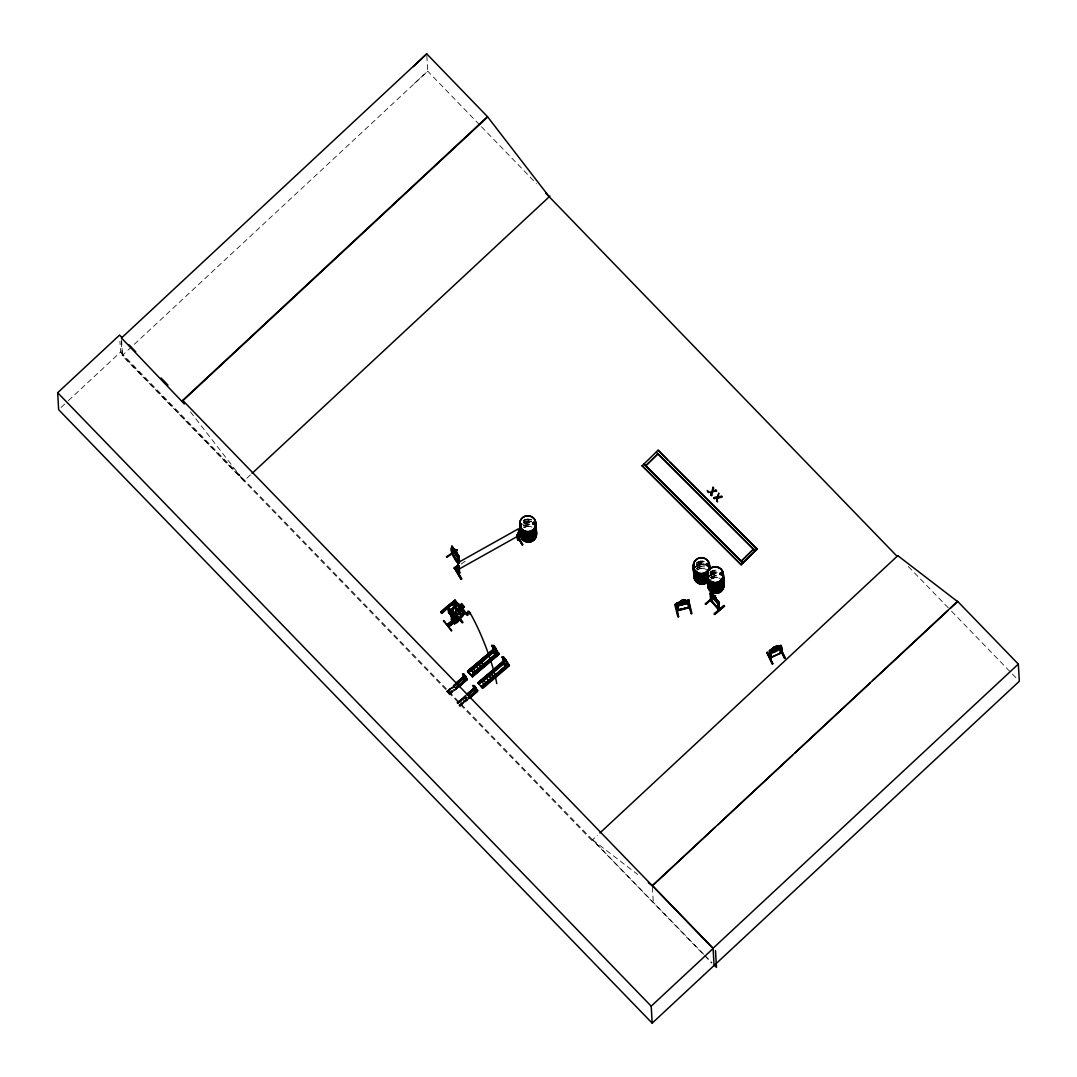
<?xml version="1.0" encoding="UTF-8"?>
<svg xmlns="http://www.w3.org/2000/svg" width="1077" height="1077" viewBox="0 0 1077 1077"><rect width="100%" height="100%" fill="white"/><g stroke="black" fill="none" stroke-linecap="round" stroke-linejoin="round"><path stroke-width="0.75" stroke-dasharray="5 3.75" d="M454.507 686.534L455.288 685.618M464.86 698.138L465.197 697.438M466.691 697.734L466.449 698.919L465.277 698.933M456.379 686.857L455.652 687.53M464.914 697.896L465.897 697.209M61.079 407.429L67.151 401.788M68.363 400.657L120.543 352.085L119.924 341.274M591.838 840.477L122.455 355.329L427.717 71.19L426.748 54.348M121.418 341.786L122.213 355.572L243.967 480.921L250.82 474.54M703.779 954.316L592.552 839.804L597.466 835.24M414.362 83.454L427.717 71.19L480.288 125.538M446.915 691.596L454.117 684.622M446.686 691.286L454.952 684.285L456.85 686.426M454.669 685.241L447.076 691.784L455.113 685.753L447.467 692.228M454.884 685.43L447.036 691.73M448.853 693.763L456.419 687.193M449.217 694.167L456.863 687.705L449.594 694.557M457.792 687.436L449.338 694.302M457.213 688.068L449.742 694.773L457.415 688.324M465.749 695.136L456.89 702.756L466.193 695.648M457.092 702.958L465.991 695.392L456.917 702.783L460.148 706.404L467.768 699.929M457.644 703.577L466.301 695.755M465.251 697.034L457.469 703.402M465.399 697.277L457.806 703.793L465.641 697.263M467.216 699.296L459.516 705.704L466.772 698.785L459.152 705.287L467.001 698.986M459.691 705.893L468.145 699.04L459.731 705.96L467.324 699.417M461.212 564.011L465.197 561.225M696.415 564.913A8.145 7.983 -3.3 0 1 704.412 563.392A8.145 7.983 -3.3 0 0 696.415 564.967L700.171 562.894L704.452 563.271M696.415 566.515L700.292 564.711L704.56 564.94A8.239 8.078 -3.3 0 0 696.442 566.515L698.273 565.358M704.6 566.892L700.387 566.529L696.523 568.387A8.239 8.078 -3.3 0 1 702.541 566.529M696.631 570.096L700.481 568.239L704.762 568.535M710.039 572.17L716.057 570.177A8.131 7.97 -3.3 0 0 710.133 572.143M710.133 573.879L713.997 572.022M710.147 573.96L716.151 571.887M710.268 575.643A8.239 8.078 -3.3 0 1 716.245 573.678L714.091 573.785L716.259 573.651A8.104 7.956 -3.3 0 0 710.349 575.63L712.099 574.485M712.22 576.383L710.443 577.528A8.104 7.956 -3.3 0 1 716.34 575.576L710.349 577.514A8.239 8.078 -3.3 0 1 716.367 575.657M523.409 520.42L529.642 519.208M523.503 520.447A8.104 7.956 -3.3 0 1 531.594 519.922A8.239 8.078 -3.3 0 0 523.449 520.541L525.401 519.531M523.516 522.13L529.736 520.918L523.516 522.21A8.145 7.983 -3.3 0 1 531.715 521.712M523.799 525.805L529.951 524.553A8.104 7.956 -3.3 0 0 523.812 525.791M532.025 527.057A8.145 7.983 -3.3 0 0 523.907 527.582L527.892 526.128L532.105 526.949M523.826 527.488L525.764 526.559M698.394 567.256L700.4 566.596M712.032 574.445L714.118 573.826M712.247 578.039L716.461 577.232L720.513 578.605M455.881 687.409L454.925 687.341M527.797 524.472L523.718 525.764A8.239 8.078 -3.3 0 1 529.938 524.58M702.231 561.05L696.2 563.029A8.239 8.078 -3.3 0 1 704.345 561.602L702.217 561.104L704.358 561.48M700.171 562.975L702.339 562.84M700.265 564.644L704.506 564.994A8.104 7.956 -3.3 0 0 696.523 566.502M716.461 577.245L710.443 579.224A8.104 7.956 -3.3 0 1 720.405 578.699M455.288 685.672L456.338 686.184M529.844 522.668L523.61 523.893A8.104 7.956 -3.3 0 1 529.803 522.722L527.69 522.614M529.615 519.262L531.701 519.895M592.552 839.804L637.732 874.524M446.484 691.097L449.782 694.813M704.95 955.514L711.978 962.757M908.328 566.529L950.385 610.013M951.556 611.211L1016.984 678.847M481.459 126.736L536.373 183.494M120.543 352.085L703.564 954.666M704.721 955.73L711.735 963.121M465.304 695.877L467.203 698.031M463.5 697.411L466.341 700.629M453.148 685.82L455.988 688.97M461.898 698.771L464.739 701.935M190.467 411.899L243.967 480.921M465.089 698.825L464.874 698.381M652.433 887.286L653.322 902.741M462.922 703.469L460.094 700.306M461.723 704.493L458.883 701.342M454.373 690.33L451.532 687.18M452.569 691.878L449.728 688.715M451.357 692.901L448.53 689.738M121.553 339.565L122.455 355.329M696.307 563.015A8.131 7.97 -3.3 0 1 698.084 561.871L700.104 561.252A8.131 7.97 -3.3 0 1 704.291 561.507M696.334 563.352A8.104 7.956 -3.3 0 1 704.304 561.831M696.442 564.927A8.091 7.929 -3.3 0 1 704.385 563.419M696.523 566.798A8.131 7.97 -3.3 0 1 704.506 565.29M696.617 568.36A8.131 7.97 -3.3 0 1 702.527 566.435M704.708 568.75A8.104 7.956 -3.3 0 0 696.738 570.272A8.091 7.929 -3.3 0 1 706.579 569.693M696.644 568.696A8.104 7.956 -3.3 0 1 702.541 566.758M696.456 565.102A8.091 7.929 -3.3 0 1 704.398 563.594M523.53 520.756A8.104 7.956 -3.3 0 1 531.621 520.231M523.61 522.385A8.145 7.983 -3.3 0 1 529.722 521.187A8.091 7.929 -3.3 0 0 523.624 522.345A8.091 7.929 -3.3 0 1 531.701 521.833M523.732 524.23A8.104 7.956 -3.3 0 1 529.817 523.032M523.651 524.014A8.239 8.078 -3.3 0 1 529.83 522.803M523.839 526.101A8.104 7.956 -3.3 0 1 529.924 524.916M523.934 527.69A8.091 7.929 -3.3 0 1 532.011 527.165M710.16 572.466A8.104 7.956 -3.3 0 1 716.057 570.541M716.138 572.022A8.091 7.929 -3.3 0 0 710.255 573.947A8.145 7.983 -3.3 0 1 718.224 572.52M711.857 571.012A8.239 8.078 -3.3 0 1 716.043 570.218M710.349 575.926A8.131 7.97 -3.3 0 1 716.259 574.001M710.47 577.81A8.104 7.956 -3.3 0 1 716.353 575.885M710.241 574.095A8.145 7.983 -3.3 0 1 716.151 572.156M710.268 574.229A8.091 7.929 -3.3 0 1 718.224 572.722M710.578 579.399A8.091 7.929 -3.3 0 1 720.405 578.82"/><path stroke-width="1.5" d="M769.893 657.643L771.415 657.764L770.095 658.289L769.638 651.033L770.701 650.548L771.226 657.926M770.028 657.832L781.592 652.527L780.408 653.066L780.138 646.213C782.844 644.423 783.167 655.718 780.394 652.824M520.837 524.459L521.443 524.055L520.703 523.934M532.738 523.126L533.963 524.607L534.865 522.708M533.021 523.126L533.707 524.203L534.757 523.234M534.65 523.53L534.232 522.695M451.505 619.585L452.259 620.756L453.161 619.787M454.265 617.983C452.421 618.292 454.4 620.783 455.154 619.1M466.099 677.675L465.695 677.029L465.56 679.762L463.675 677.621L462.706 673.839L463.635 674.417L462.773 673.771M465.964 677.904L465.695 679.641L463.81 677.5M476.492 689.172L475.886 688.163L476.68 689.307L475.926 691.353L474.028 689.213L473.126 685.362M476.33 689.495L476.061 691.246L474.163 689.092L473.166 685.564M497.412 651.908L496.497 651.639L496.093 654.237L493.253 651.033C492.283 641.407 491.947 647.708 491.691 645.433M496.699 651.464L496.295 654.062L493.454 650.858L492.943 648.219M506.298 661.278L507.63 663.499L506.85 663.23L506.446 665.842L503.605 662.624C502.649 652.999 502.299 659.312 502.057 657.037M507.052 663.055L506.661 665.667L503.821 662.449M710.497 600.158L710.47 593.265L711.237 594.141L711.103 601.208L711.735 600.71M713.216 595.648L710.349 592.646L710.86 600.064L719.288 609.609L718.749 601.962M458.856 618.521L452.502 610.888C451.923 606.351 462.598 596.348 453.121 607.98L452.609 610.901C457.254 618.885 460.606 621.523 464.887 612.49L462.706 608.586M459.61 572.856L458.573 573.624L459.583 572.277M459.691 573.045L458.681 573.556L458.062 562.638L518.427 528.82L519.006 539.927L517.997 540.425L517.741 539.59L518.939 539.038M457.442 622.035C456.756 623.771 454.857 620.81 456.433 621.469L464.012 611.776L464.739 612.678L457.2 622.344C452.784 621.348 460.956 618.373 457.2 622.344M695.096 566.664L694.759 567.377L694.53 566.623M706.162 564.523L707.831 563.446M706.458 565.425L706.31 564.213A8.091 7.929 -3.3 0 1 707.845 565.613M706.633 564.563L707.912 563.863M708.585 564.671L708.235 565.546M709.191 575.832C709.056 578.524 706.795 574.431 709.258 575.832M719.974 573.651L721.644 572.574M720.351 573.597L720.54 574.081M722.425 574.135L722.29 573.206M449.876 613.378L449.122 612.261M455.8 621.012C457.375 622.748 454.979 610.753 455.8 621.779M457.483 620.11L458.048 620.81L456.54 622.506L449.513 613.23L448.853 610.497C452.663 614.765 456.298 626.141 458.667 618.104M712.853 490.991L716.017 490.345L712.853 490.991L713.688 487.948L712.961 487.06C711.776 498.651 704.116 486.279 708.653 492.418M711.762 491.772L710.928 494.774L711.655 495.649L712.691 491.677L716.703 491.045L716.017 490.21M717.578 497.924L714.468 498.57L713.782 497.722L717.726 497.089L718.776 493.064C716.259 500.778 725.885 494.545 718.655 496.86M717.47 501.667L716.743 500.778L717.47 501.667C714.724 496.201 724.377 498.288 721.819 496.214M769.543 650.387L770.042 657.522M689.617 607.536L678.254 610.551M710.941 494.908L711.776 491.92M716.743 500.913L717.578 497.776M452.448 554.709L453.134 554.79L452.636 547.951C447.197 545.662 456.392 564.133 458.452 563.284M520.366 524.068L521.78 524.162M533.088 522.91L533.155 523.624M710.995 599.876L717.982 608.572M452.986 550.455L458.506 558.761L452.878 550.616L451.99 546.187L458.425 555.261L456.688 552.797L457.994 556.392L454.602 552.097L453.282 548.126L454.467 549.593M452.098 548.489L453.054 550.589M454.346 549.418L454.332 548.61L454.642 552.851M454.427 549.539L452.717 547.278M676.989 610.322L678.47 610.242M677.029 609.959L689.657 607.32M688.472 607.805L689.643 607.078M694.261 566.623L695.217 567.458M708.249 564.819L707.118 565.344M708.518 564.967L707.32 565.842L706.256 564.806M708.289 576.02L708.343 575.751M720.19 573.045L720.042 573.341A8.145 7.983 -3.3 0 1 721.711 574.755M720.5 573.489L721.819 573.247M451.977 614.792C450.092 615.748 452.703 616.758 452.932 615.802M451.586 619.692L452.313 620.594L452.865 615.909M455.315 623.246L454.898 622.277C456.365 624.875 451.532 622.654 455.315 623.246L455.154 620.419M458.398 618.508L459.569 620.15L458.398 618.508L455.921 620.231L456.715 620.433M465.358 675.669L465.829 678.025M496.053 650.643L495.891 651.1M458.869 573.61L458.533 572.802M520.756 524.055L520.878 523.92A8.104 7.956 -3.3 0 0 527.474 535.296A8.104 7.956 -3.3 0 0 535.7 524.809M443.845 620.527L451.398 630.934M451.828 630.597L443.361 620.917M463.635 674.417L463.5 674.539M473.853 686.143C474.297 683.801 477.367 690.074 475.388 689.347M503.349 658.02L503.538 656.862L507.307 662.53M462.841 608.626L464.295 606.741L461.629 603.457L460.121 605.597L458.304 604.587L455.611 608.115L455.786 611.265L458.277 614.321L460.754 614.442L463.46 610.915L462.612 608.653L464.295 606.741M452.057 614.9L451.155 615.586L452.152 616.448M450.213 611.197L456.917 602.81L460.229 605.53M450.523 610.996L456.917 602.81L457.631 603.712L452.165 610.726M451.842 610.942L457.631 603.712M464.995 677.743L465.533 677.352M475.482 689.94L475.899 689.468M780.004 648.919L781.242 647.533M461.629 578.968L455.194 567.767L454.575 568.266L461.077 579.318L461.71 578.955L455.167 567.781M708.383 575.885L708.787 576.464M722.209 574.351L720.351 574.458M463.191 677.096L455.584 683.733M440.695 612.274L441.732 611.265A12.13 1.225 -41.3 0 1 452.744 602.056L455.019 600.051L456.379 601.68L451.923 605.207L453.43 603.712L452.461 602.595A10.38 1.05 -41.3 0 0 442.378 610.915L440.695 612.274L441.678 613.392L443.347 612.032A10.38 1.05 -41.3 0 1 453.43 603.712M441.678 613.392L442.714 612.369A12.13 1.225 -41.3 0 1 453.713 603.16L456.379 601.68M642.08 465.856L658.087 450.199L757.171 549.095L741.164 564.752L642.067 465.641L741.164 564.752M741.151 564.536L757.171 549.095M715.115 827.324L652.339 885.752L957.574 601.303L1018.33 664.092L1019.327 681.256L652.177 1023.15L58.656 409.691L57.673 392.701L119.574 335.095L121.876 337.478M549.23 196.781L487.477 116.639L426.721 53.85L121.459 337.99L184.302 403.929M182.215 400.779L487.477 116.639M182.242 401.277L487.504 117.137M252.058 473.395L549.943 196.108M599.929 832.952L897.814 555.665L957.601 601.612L950.21 608.492M717.578 825.036L792.659 755.139M795.122 752.85L870.203 682.966M872.666 680.677L947.747 610.78M714.078 965.544L713.082 948.231L1018.33 664.092M652.177 1023.15L651.195 1006.16L713.095 948.554L182.955 400.617M413.393 66.612L426.721 53.85M687.786 603.308L689.132 602.178M687.826 603.443L689.159 602.312M519.033 539.55L518.199 540.304M521.551 524.593L520.447 524.378M533.236 522.385L532.832 524.068M492.472 647.089L491.812 645.365M463.285 674.875L462.572 673.96M494.289 648.691L467.553 671.321L494.181 648.569M467.512 671.281L493.603 649.606M492.122 651.437L493.912 649.539M493.926 649.902L468.091 671.94L492.31 651.491M496.941 650.939L495.824 649.633C496.739 648.273 492.876 643.696 492.983 646.415M468.428 672.304L473.395 667.861M475.967 665.734L478.484 663.54M481.042 661.413L492.458 651.666M455.396 683.558L463.016 677.056M471.147 670.311L478.78 663.822M481.325 661.668L494.02 650.871L468.697 672.56M495.824 649.633L495.985 648.542M455.759 683.962L463.393 677.487M471.43 670.675L493.024 652.312M455.813 684.03L464.739 676.477M465.331 677.352L465.493 675.952M471.511 670.769L493.131 652.42M455.948 684.178L465.062 676.787L457.658 683.585M456.136 684.353L464.847 676.612M457.59 683.518L463.999 678.173M465.304 676.854L466.368 678.254M496.86 650.414L496.039 649.458M465.897 677.716L465.52 676.571M497.237 651.154L497.035 652.11L495.932 649.687M457.698 686.13L466.987 679.008M457.752 686.197L466.812 678.739M473.503 672.977L496.349 653.51M457.94 686.359L466.597 678.564M473.584 673.071L497.736 652.554L498.193 653.066M458.062 686.547L467.122 679.062M458.25 686.763L467.324 679.075L459.946 686.157M458.439 686.924L467.364 679.358L464.51 676.154M498.409 652.85L471.497 675.75L498.409 652.85L499.122 654.116L472.413 676.787L467.835 671.415L472.44 676.8M458.492 686.991L467.364 679.358M474.324 673.906L498.732 653.227M472.103 676.329L498.826 653.739M472.143 676.423L498.786 653.645L495.568 650.05M472.372 676.746L499.122 654.116M503.296 657.091L503.551 657.845M502.838 658.68L502.178 656.97M476.021 689.428L475.846 687.557L473.988 686.022M508.909 665.088L509.475 665.721L482.765 688.378L477.851 682.845L503.269 661.238M477.865 682.872L503.928 660.766M503.592 661.52L478.134 683.128L503.646 661.628M478.201 683.101L504.292 661.493M478.498 683.585L503.928 662.005M506.338 662.032L506.338 660.134M502.932 663.392L478.74 683.868L504.09 662.18M467.028 694.073L475.065 687.718M467.081 694.14L474.849 687.463M504.426 662.463L478.7 683.814M467.27 694.302L474.89 687.826M467.391 694.49L475.024 688.001M481.782 682.266L503.484 664.024M467.58 694.705L474.163 689.092M467.768 694.867L475.415 688.391L467.997 695.177L474.297 689.711M507.59 662.759L507.402 663.701L506.782 661.884M468.414 698.138L477.461 690.424L468.037 697.708L475.738 691.313M469.505 696.819L476.99 690.195M508.586 664.724L481.675 687.086M477.69 690.68L468.616 698.354L477.461 690.424M484.206 684.918L508.088 664.146M508.761 664.442L481.904 687.409L508.761 664.442L509.192 665.344M468.845 698.583L477.744 691.03L470.245 697.681M507.644 666.165L482.186 687.718L509.098 664.819M509.138 665.249L482.146 687.664M711.318 593.467L718.844 602.056L713.351 595.837M710.483 594.894L718.049 604.237M711.21 600.979L711.237 594.141M713.082 594.679L715.976 597.762L713.082 594.679L713.23 595.433M715.505 595.756L705.677 604.291L715.518 595.783L705.206 603.753L705.677 604.291M717.955 608.653L718.036 601.841L718.951 609.892L710.497 600.293M718.036 601.841L718.413 608.384M714.657 614.442L724.511 606.068L714.67 614.469L714.199 613.944L724.054 605.449L714.266 613.998M450.953 604.103L455.019 600.051M451.263 610.565L454.036 613.755L454.05 616.3L451.573 613.23L451.371 610.484L451.411 611.305M448.692 612.826C444.788 597.506 464.2 629.533 451.505 611.709M449.526 613.648C450.348 611.696 448.328 605.234 448.826 610.699M459.785 618.481L462.787 622.25L462.208 622.694L454.279 612.436M462.208 622.694L454.79 612.18M453.511 619.517L447.076 624.431M453.525 622.021L448.369 626.074L453.565 622.183M456.204 620.298L458.708 618.252M453.915 622.641L448.799 626.612L453.955 622.694M457.24 621.752L459.664 620.002M452.73 555.099L452.636 547.951M446.349 556.876L457.092 549.633M457.402 550.064L446.726 557.428M458.533 563.392L458.506 556.351L459.112 562.988M454.184 568.077L458.115 565.115M458.156 565.183L454.077 567.956L454.494 568.535L458.479 565.748M773.353 647.506L773.515 650.185L777.136 648.542L777.042 646.981L769.409 650.427M454.588 568.239L461.131 579.264M456.608 552.151L454.211 548.691M456.648 552.986L456.729 552.07M456.89 556.163L456.648 551.989M459.192 559.003L458.56 558.573M464.564 610.928L464.995 612.584M462.733 622.277L457.738 615.977M706.593 563.675L707.495 563.433M464.012 611.776L464.739 612.678M457.065 620.258L457.779 619.773M773.407 648.341L771.482 649.498L771.576 651.06L779.075 647.667L778.994 646.106L777.029 646.712L776.988 645.877M458.452 573.179L458.062 566.381L459.085 565.802L459.65 573.166M459.314 566.179L458.062 566.381M517.647 533.519C519.033 530.382 516.166 538.527 517.929 540.385M518.952 539.294C516.731 540.681 520.46 539.092 518.535 534.192M522.318 545.002L516.691 535.161L522.318 545.002L522.951 544.652L518.01 536.373M458.452 569.437L518.818 535.606M766.609 652.595L772.761 663.876L767.241 652.164L772.747 663.728M767.093 652.366L772.155 664.132M533.182 522.345L534.717 522.439M533.6 522.466L533.088 522.964L534.771 523.287M689.522 607.886L689.132 600.562L687.988 600.831L688.351 608.088M769.84 651.437L770.903 650.952M780.65 653.51L780.327 646.617L781.39 646.133M784.554 658.303L779.748 648.327M784.568 658.451L785.214 658.141L780.408 648.017L785.2 658.141M773.34 648.502L773.232 647.546L777.177 645.917L777.096 646.833L781.121 645.298L770.822 649.646M773.421 647.64L777.042 645.998M770.97 653.025C793.009 639.994 769.422 658.572 769.436 651.181L781.094 645.917M676.558 603.012L689.038 600.077L687.638 600.131M458.735 618.44L461.037 617.525M680.812 601.599L678.752 602.366L678.833 603.928L686.87 602.03L686.789 600.468L684.689 600.683M694.49 566.381L695.432 566.704M721.617 574.431L720.567 574.283M675.36 604.345L678.564 616.744L675.494 604.197L674.821 604.493L677.85 616.906L678.55 616.609M781.889 652.622L770.082 658.047M684.635 599.849L684.797 602.514L680.92 603.443C677.473 598.637 691.569 599.458 680.624 600.764L680.664 601.599M680.826 601.881L684.703 600.953M676.841 603.928C678.712 596.227 676.652 625.023 676.666 602.864M689.24 600.993L687.988 600.831M678.389 609.811L688.243 607.482M689.024 602.339L688.863 599.983L689.522 607.361L688.472 607.213M688.89 601.154L691.932 613.58L691.232 613.755L688.566 602.743M456.554 622.627L456.54 618.144M691.246 613.594L688.755 602.824M496.524 651.154L496.295 650.818M689.361 607.253L677.379 610.753M694.1 568.508A8.091 7.929 -3.3 0 0 708.437 575.535L708.666 575.468M688.54 608.088L688.243 607.415M771.226 657.293L770.701 650.548M456.917 622.048L449.271 612.382C447.601 610.336 450.644 614.725 449.19 611.83M449.109 611.776L448.611 612.598L456.904 622.237L456.015 617.242M456.486 622.506L448.719 612.638M458.506 556.351L458.896 563.15L452.286 553.686L451.99 546.187M769.516 652.635L771.065 652.958M718.09 604.049L718.871 604.184M717.982 604.143L718.965 604.291L718.642 602.056M706.62 564.913L707.347 565.29M455.867 620.123L456.823 620.339M458.439 558.64L459.314 558.923M711.183 601.047L718.117 608.815M503.336 657.037L506.136 660.309M464.779 678.147L465.56 677.945M453.861 623.071L453.632 618.642L454.682 623.893M496.497 651.639L497.493 651.8L496.632 650.252M506.85 663.23L507.846 663.392L507.294 662.422M463.581 673.933L464.281 674.337M648.354 882.696L652.339 885.752M710.457 592.552L711.466 593.454M721.886 572.762L722.479 573.502M476.411 689.078L476.532 689.442M452.394 553.443L458.815 562.854M713.324 595.554L711.951 594.262L713.472 598.072L717.053 602.124L715.141 599.054L716.865 600.145L712.166 594.787M505.611 663.244L505.665 663.715M667.538 459.839L658.087 450.199M669.894 462.195L757.185 549.31M658.653 454.521L755.381 551.047L656.283 452.165M741.797 561.831L643.884 463.904L742.982 563.002M497.736 652.554L471.039 675.225M481.406 686.83L481.971 687.463M714.32 965.167L716.461 967.375L715.491 950.52M897.733 555.584L897.101 556.324L545.716 193.16M710.928 494.774L711.655 495.514M707.979 491.852L708.666 492.552M652.325 885.442L713.082 948.231M128.796 344.627L135.702 351.775M161.065 377.973L167.972 385.122M57.673 392.701L651.195 1006.16M451.492 611.44L450.186 610.067L451.6 613.89L455.383 617.942L455.315 616.407L451.357 610.699M464.147 674.444L465.358 676.073M506.93 662.167L506.19 661.224M451.882 546.349L452.744 547.358M724.525 606.095L724.121 605.624M710.133 593.562L710.901 594.423M717.699 602.124L718.467 602.999M718.561 608.438L719.207 609.07M495.703 649.889L498.436 653.2M509.125 665.263L506.984 662.786M495.743 650.629L497.035 652.11M492.108 651.073L495.716 655.503M480.18 661.022L484.435 665.761M481.729 668.144L477.474 663.324M492.095 679.749L487.827 674.929M489.685 681.781L485.417 676.962M476.613 672.492L472.359 667.673M482.711 679.264L486.966 684.083M485.162 685.618L480.907 680.799M453.484 601.572L454.481 602.662M441.476 611.79L442.445 612.907M458.344 603.403L464.47 610.942M451.384 611.521C448.019 603.901 450.496 616.152 449.284 612.894M496.47 650.441L497.291 651.975M468.885 672.829L468.333 672.21M456.594 603.012L457.308 603.928M448.557 608.545L449.271 609.461M455.652 617.511L456.729 618.144L455.84 616.798M466.153 677.298L466.503 678.133M451.6 547.251L452.259 548.193M458.129 556.607L458.802 557.549M452.717 554.924L458.439 563.109M454.561 551.424L456.796 554.668M720.284 574.553L720.069 573.624M712.22 594.935L713.984 597.748L712.193 596.645L717.444 601.935L715.774 597.775M779.735 648.192L784.729 658.357M495.77 648.717L493.145 645.325L493.199 646.24M684.824 600.616L684.784 599.781M503.04 658.505L503.565 661.143M781.202 645.729L781.592 652.527M776.342 646.308L774.013 647.358M717.726 497.089L713.782 497.722L714.468 498.57M715.882 597.681L716.043 600.347L713.432 597.398L713.189 594.585M683.962 600.145L681.458 600.737M677.985 603.658L678.375 610.444M677.958 604.587L678.268 610.013M517.62 536.413L517.687 539.671M506.082 667.107L502.124 662.301L502.488 663.028M494.801 677.352L490.547 672.627M479.319 670.096L475.065 665.371M459.098 556.567L459.489 562.732M458.977 556.647L459.112 558.882M465.318 680.597L462.922 677.891M456.258 551.545L454.817 549.472M454.171 619.517L454.413 623.771L454.063 619.598M453.552 618.535L453.754 623.152M452.865 617.215L453.107 620.15M452.152 617.767L452.313 620.594M451.882 616.327L452.017 620.648M451.263 615.33L451.465 619.962M448.907 608.276L449.082 612.355M469.801 612.517A51.656 8.616 68.8 0 1 496.753 683.585M467.835 612.153A1.629 0.794 55.5 0 1 468.764 611.292A1.629 0.794 55.5 0 1 470.003 613.513A1.629 0.794 55.5 0 1 468.441 613.23M706.943 575.36A8.104 7.956 -3.3 0 1 693.978 566.758M708.451 573.758A8.239 8.078 -3.3 0 1 693.857 566.61M709.043 565.708A8.239 8.078 -3.3 0 1 709.851 569.814M708.464 575.387A8.145 7.983 -3.3 0 1 694.046 568.319M706.297 564.308A8.145 7.983 -3.3 0 1 707.885 565.694A8.145 7.983 -3.3 0 0 706.31 564.388M708.424 575.253A8.091 7.929 -3.3 0 1 694.086 568.225M709.608 565.735A8.239 8.078 -3.3 0 1 709.299 569.908M708.343 571.793A8.239 8.078 -3.3 0 1 693.736 564.631A8.104 7.956 -3.3 0 0 708.222 571.618M708.329 573.489A8.104 7.956 -3.3 0 1 693.965 566.448M709.581 567.525A8.104 7.956 -3.3 0 1 709.716 569.598M709.501 565.963A8.104 7.956 -3.3 0 1 709.191 570.07M706.835 573.476A8.104 7.956 -3.3 0 1 693.871 564.886M709.474 565.654A8.104 7.956 -3.3 0 1 709.178 569.76M693.871 574.135A8.104 7.956 -3.3 0 0 707.252 580.705A8.239 8.078 -3.3 0 1 694.167 571.954M708.478 575.468A8.145 7.983 -3.3 0 1 694.046 568.4M706.283 564.523A8.091 7.929 -3.3 0 1 707.858 565.896M707.212 578.712A8.239 8.078 -3.3 0 1 694.046 569.975M707.239 580.382A8.104 7.956 -3.3 0 1 693.844 573.826M707.145 578.82A8.104 7.956 -3.3 0 1 694.18 570.231M707.131 578.511A8.104 7.956 -3.3 0 1 694.167 569.908M535.808 524.566A8.239 8.078 -3.3 0 1 527.447 535.229A8.239 8.078 -3.3 0 1 520.622 523.597A8.104 7.956 -3.3 0 0 526.397 534.852A8.104 7.956 -3.3 0 0 536.09 526.532M535.767 526.276A8.091 7.929 -3.3 0 1 527.555 536.75A8.145 7.983 -3.3 0 1 520.81 525.347A8.091 7.929 -3.3 0 0 527.555 536.75A8.145 7.983 -3.3 0 0 535.821 526.303A8.145 7.983 -3.3 0 1 527.568 536.979A8.091 7.929 -3.3 0 1 520.864 525.603A8.145 7.983 -3.3 0 0 527.568 536.979A8.091 7.929 -3.3 0 0 535.781 526.559M533.492 523.005A8.145 7.983 -3.3 0 1 534.892 524.58M535.713 522.789A8.239 8.078 -3.3 0 1 528.43 533.452A8.239 8.078 -3.3 0 1 519.828 523.812M535.996 524.97A8.104 7.956 -3.3 0 1 527.367 533.425A8.104 7.956 -3.3 0 1 519.962 523.947M535.983 524.661A8.104 7.956 -3.3 0 1 527.34 533.115A8.104 7.956 -3.3 0 1 519.949 523.624M536.009 530.153A8.104 7.956 -3.3 0 1 528.834 540.641A8.239 8.078 -3.3 0 1 520.245 531.028A8.104 7.956 -3.3 0 0 528.834 540.641A8.239 8.078 -3.3 0 0 536.131 530.005M533.465 523.153A8.091 7.929 -3.3 0 1 534.852 524.701M536.009 528.026A8.239 8.078 -3.3 0 1 527.649 538.688A8.239 8.078 -3.3 0 1 520.824 527.057M535.996 529.844A8.104 7.956 -3.3 0 1 528.82 540.331A8.104 7.956 -3.3 0 1 520.366 530.853M535.902 528.282A8.104 7.956 -3.3 0 1 528.726 538.769A8.104 7.956 -3.3 0 1 520.272 529.292M535.888 527.959A8.104 7.956 -3.3 0 1 528.713 538.46A8.104 7.956 -3.3 0 1 520.245 528.969M723.421 576.962A8.104 7.956 -3.3 0 1 712.799 585.996M710.914 585.067A8.104 7.956 -3.3 0 1 707.804 575.885M723.542 576.828A8.239 8.078 -3.3 0 1 714.859 586.427A8.239 8.078 -3.3 0 1 707.67 575.737M723.542 578.47A8.145 7.983 -3.3 0 1 714.953 587.948A8.091 7.929 -3.3 0 1 707.912 577.474M707.858 577.38A8.145 7.983 -3.3 0 0 714.953 587.948A8.091 7.929 -3.3 0 0 723.502 578.551M722.761 572.856A8.239 8.078 -3.3 0 1 715.828 584.461A8.239 8.078 -3.3 0 1 707.562 573.758M723.407 576.653A8.104 7.956 -3.3 0 1 714.859 586.09A8.104 7.956 -3.3 0 1 707.791 575.562M723.313 575.091A8.104 7.956 -3.3 0 1 714.765 584.528A8.104 7.956 -3.3 0 1 707.697 574.001M723.3 574.768A8.104 7.956 -3.3 0 1 714.751 584.219A8.104 7.956 -3.3 0 1 707.683 573.691M723.071 580.341A8.104 7.956 -3.3 0 1 716.245 591.758A8.104 7.956 -3.3 0 1 708.114 581.23M707.979 580.974A8.239 8.078 -3.3 0 0 716.232 591.677A8.239 8.078 -3.3 0 0 723.179 580.072A8.104 7.956 -3.3 0 1 716.218 591.435A8.104 7.956 -3.3 0 1 708.101 580.907M708.168 582.792A8.145 7.983 -3.3 0 0 716.34 593.36A8.145 7.983 -3.3 0 0 723.192 581.89A8.091 7.929 -3.3 0 1 716.326 593.306A8.091 7.929 -3.3 0 1 708.222 582.805M723.556 578.605A8.145 7.983 -3.3 0 1 714.966 588.082A8.091 7.929 -3.3 0 1 707.926 577.635M707.872 577.514A8.145 7.983 -3.3 0 0 714.966 588.082A8.091 7.929 -3.3 0 0 723.515 578.712M723.071 578.201A8.239 8.078 -3.3 0 1 716.124 589.806A8.239 8.078 -3.3 0 1 707.872 579.103M723.623 580.436A8.104 7.956 -3.3 0 1 715.074 589.873A8.104 7.956 -3.3 0 1 708.006 579.345M723.609 580.113A8.104 7.956 -3.3 0 1 715.061 589.563A8.104 7.956 -3.3 0 1 707.993 579.036M460.054 614.644L459.085 613.715L459.044 610.215C455.598 611.709 453.444 607.266 458.815 609.165L458.789 604.911L459.731 609.434C462.935 607.872 465.116 612.409 459.933 610.497L460.054 614.644M459.637 606.216L456.944 609.744L459.421 612.813L462.127 609.272L459.637 606.216M461.764 604.56L461.293 605.193L462.881 607.159L463.366 606.526L461.764 604.56M679.331 602.42L682.024 602.757L679.318 604.399L682.858 602.743L686.561 602.662L683.733 602.353L686.332 600.804L682.912 602.353L679.331 602.42M658.047 453.713L645.662 465.883L658.047 453.713M753.59 549.068L741.205 561.238L753.59 549.068M505.436 666.178L481.298 686.709L505.544 666.313M453.888 619.881L447.48 624.956L453.902 619.908M459.206 556.661L458.371 555.247L459.206 556.661M687.893 603.308L678.173 605.759L687.893 603.308M474.795 673.933L470.541 669.113L474.795 673.933M475.886 692.215L473.045 688.997L475.886 692.215M528.942 542.31L528.928 542.216A8.145 7.983 -3.3 0 0 536.131 531.648A8.091 7.929 -3.3 0 1 528.928 542.094A8.091 7.929 -3.3 0 1 520.474 532.63A8.145 7.983 -3.3 0 0 528.928 542.175L528.942 542.337M709.73 569.41A8.145 7.983 -3.3 0 0 709.056 567.431A8.145 7.983 -3.3 0 1 709.73 569.477M696.859 572.21A8.145 7.983 -3.3 0 0 709.541 566.152A8.145 7.983 -3.3 0 0 697.883 558.424A8.145 7.983 -3.3 0 0 696.859 572.21M696.886 572.331A8.091 7.929 -3.3 0 0 709.501 566.314A8.091 7.929 -3.3 0 0 697.909 558.613A8.091 7.929 -3.3 0 0 696.886 572.331M693.925 575.643A8.145 7.983 -3.3 0 0 707.36 582.226A8.091 7.929 -3.3 0 1 693.978 575.71M534.879 524.432A8.145 7.983 -3.3 0 0 533.478 522.87A8.091 7.929 -3.3 0 1 534.838 524.418M522.426 529.669A8.145 7.983 -3.3 0 0 535.781 525.226A8.145 7.983 -3.3 0 0 525.199 516.112A8.145 7.983 -3.3 0 0 522.426 529.669M522.466 529.736A8.091 7.929 -3.3 0 0 535.74 525.307A8.091 7.929 -3.3 0 0 525.226 516.246A8.091 7.929 -3.3 0 0 522.466 529.736M465.749 613.594A1.629 0.794 55.5 0 0 467.687 615.317A1.629 0.794 55.5 0 0 466.974 612.948A1.629 0.794 55.5 0 0 465.749 613.594M480.14 665.599A1.454 1.414 -3.3 0 0 482.388 664.522A1.454 1.414 -3.3 0 0 480.315 663.149A1.454 1.414 -3.3 0 0 480.14 665.599M490.493 677.271A1.454 1.414 -3.3 0 0 492.754 676.194A1.454 1.414 -3.3 0 0 490.681 674.821A1.454 1.414 -3.3 0 0 490.493 677.271M710.699 581.297A8.104 7.956 -3.3 0 0 723.327 575.266A8.104 7.956 -3.3 0 0 711.709 567.566A8.145 7.983 -3.3 0 0 710.672 581.338A8.091 7.929 -3.3 0 0 723.327 575.441A8.091 7.929 -3.3 0 0 711.735 567.741A8.091 7.929 -3.3 0 0 710.712 581.459A8.145 7.983 -3.3 0 0 723.367 575.28A8.145 7.983 -3.3 0 0 711.695 567.539A8.104 7.956 -3.3 0 0 710.699 581.297M721.671 574.862A8.091 7.929 -3.3 0 0 720.096 573.489A8.145 7.983 -3.3 0 1 721.711 574.889"/></g></svg>
